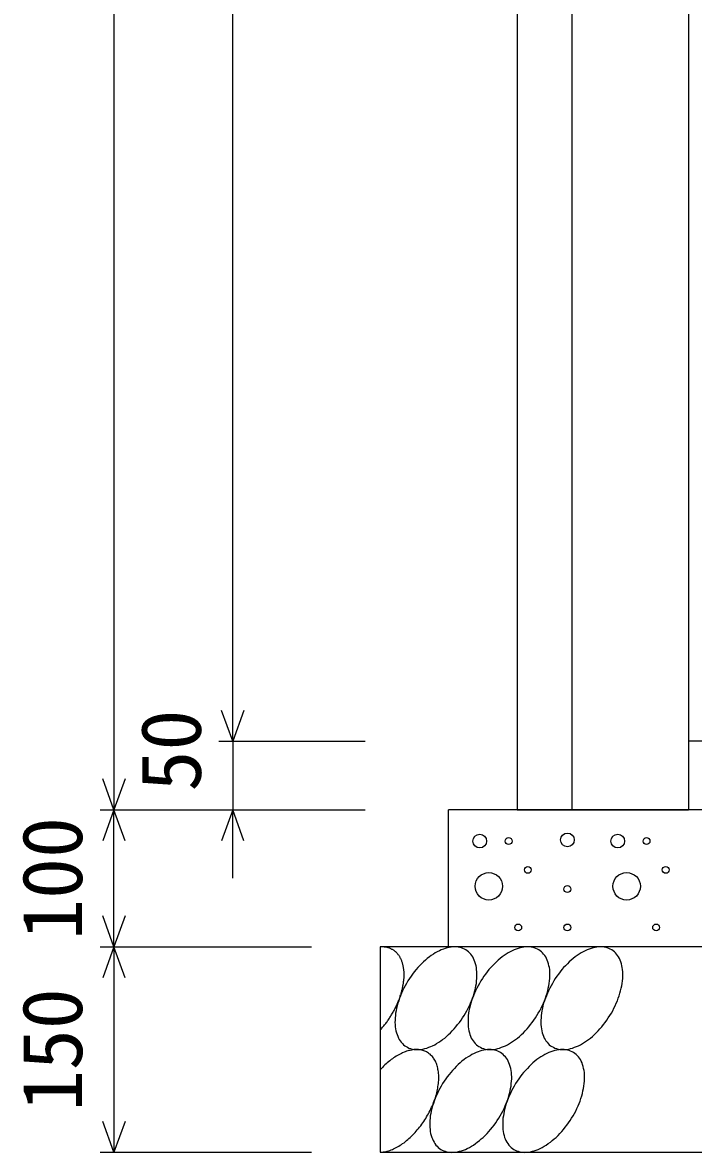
# Model space of a CAD drawing. Units: millimetres, scale not verified. Extents: x -16800 to 16800, y -5940 to 5940.
# Drawn here: x 5714 to 6204, y -1564 to -740 of the extents above; entities that cross this region are included whole.
import ezdxf
from ezdxf.enums import TextEntityAlignment as Align

# ---------------------------------------------------------------- set-up
doc = ezdxf.new("R2010")
doc.units = ezdxf.units.MM
doc.header["$LTSCALE"] = 20
for name, color, linetype, lineweight in [('0-0_DIM', 7, 'Continuous', 25), ('0-2_HATCH', 6, 'Continuous', 25), ('0-5_OUTLINE', 3, 'Continuous', 25)]:
    doc.layers.add(name, color=color, linetype=linetype, lineweight=lineweight)
doc.styles.add('ＭＳ ゴシック', font='')
doc.styles.get('ＭＳ ゴシック').set_extended_font_data('MS Gothic')

msp = doc.modelspace()

# ---------------------------------------------------------------- linework, layer by layer
at = {"layer": '0-0_DIM'}
for p, q in [((5780.8, 60.65), (5780.8, -1314.35)), ((5867.46, -1264.35), (5867.46, -64.35)), ((5857.46, -1264.35), (5964.13, -1264.35)), ((5867.46, -1264.35), (5867.46, -1314.35)), ((5770.8, -1314.35), (5964.13, -1314.35)), ((5780.8, -1414.35), (5780.8, -1314.35)), ((5867.46, -1364.35), (5867.46, -1314.35)), ((5770.8, -1414.35), (5925, -1414.35)), ((5780.8, -1414.35), (5780.8, -1564.35)), ((5770.8, -1564.35), (5925, -1564.35))]:
    msp.add_line(p, q, dxfattribs=at)
for points in [[(5875.67, -1241.8), (5867.46, -1264.35), (5859.26, -1241.8)], [(5789.01, -1291.8), (5780.8, -1314.35), (5772.59, -1291.8)], [(5789.01, -1336.9), (5780.8, -1314.35), (5772.59, -1336.9)], [(5875.67, -1336.9), (5867.46, -1314.35), (5859.26, -1336.9)], [(5789.01, -1391.8), (5780.8, -1414.35), (5772.59, -1391.8)], [(5789.01, -1436.9), (5780.8, -1414.35), (5772.59, -1436.9)], [(5789.01, -1541.8), (5780.8, -1564.35), (5772.59, -1541.8)]]:
    msp.add_lwpolyline(points, dxfattribs=at)
at = {"layer": '0-2_HATCH'}
for points in [[(5980.1, -1414.81), (5979.6, -1414.71), (5979.2, -1414.61), (5978.8, -1414.51), (5978.3, -1414.51), (5977.8, -1414.41), (5977.4, -1414.41), (5976.9, -1414.41), (5976.4, -1414.41), (5976, -1414.41), (5975.5, -1414.41), (5975, -1414.41)], [(5991.6, -1427.01), (5991.5, -1426.51), (5991.3, -1426.01), (5991.2, -1425.51), (5991, -1425.11), (5990.8, -1424.61), (5990.6, -1424.11), (5990.5, -1423.71), (5990.3, -1423.31), (5990, -1422.81), (5989.8, -1422.41), (5989.6, -1422.01), (5989.4, -1421.61), (5989.1, -1421.21), (5988.9, -1420.81), (5988.6, -1420.51), (5988.3, -1420.11), (5988.1, -1419.71), (5987.8, -1419.41), (5987.5, -1419.11), (5987.2, -1418.81), (5986.9, -1418.41), (5986.6, -1418.11), (5986.2, -1417.91), (5985.9, -1417.61), (5985.6, -1417.31), (5985.2, -1417.11), (5984.9, -1416.81), (5984.5, -1416.61), (5984.1, -1416.41), (5983.7, -1416.21), (5983.4, -1416.01), (5983, -1415.81), (5982.6, -1415.61), (5982.2, -1415.41), (5981.8, -1415.31), (5981.4, -1415.11), (5980.9, -1415.01), (5980.5, -1414.91), (5980.1, -1414.81)], [(6037.7, -1416.61), (6036.6, -1416.01), (6035.5, -1415.51), (6034.4, -1415.11), (6033.3, -1414.81), (6032, -1414.51), (6030.8, -1414.41), (6029.5, -1414.41), (6028.2, -1414.41), (6026.8, -1414.51), (6025.4, -1414.81), (6024, -1415.11), (6022.6, -1415.51), (6021.2, -1416.01), (6019.7, -1416.61), (6018.3, -1417.21), (6016.8, -1418.01), (6015.3, -1418.81), (6013.9, -1419.71), (6012.4, -1420.71), (6011, -1421.71), (6009.5, -1422.91), (6008.1, -1424.11), (6006.7, -1425.31), (6005.3, -1426.71), (6003.9, -1428.11), (6002.6, -1429.51), (6001.3, -1431.01), (6000, -1432.61), (5998.8, -1434.21), (5997.6, -1435.81), (5996.5, -1437.51), (5995.4, -1439.21), (5994.3, -1441.01), (5993.4, -1442.81), (5992.4, -1444.51), (5991.5, -1446.41), (5990.7, -1448.21), (5989.9, -1450.01), (5989.2, -1451.91)], [(6045.1, -1428.11), (6044.7, -1426.71), (6044.3, -1425.31), (6043.8, -1424.11), (6043.3, -1422.91), (6042.7, -1421.71), (6042, -1420.71), (6041.2, -1419.71), (6040.4, -1418.81), (6039.6, -1418.01), (6038.6, -1417.21), (6037.7, -1416.61)], [(6090.9, -1416.61), (6089.8, -1416.01), (6088.8, -1415.51), (6087.6, -1415.11), (6086.5, -1414.81), (6085.2, -1414.51), (6084, -1414.41), (6082.7, -1414.41), (6081.4, -1414.41), (6080, -1414.51), (6078.7, -1414.81), (6077.3, -1415.11), (6075.8, -1415.51), (6074.4, -1416.01), (6072.9, -1416.61), (6071.5, -1417.21), (6070, -1418.01), (6068.6, -1418.81), (6067.1, -1419.71), (6065.6, -1420.71), (6064.2, -1421.71), (6062.7, -1422.91), (6061.3, -1424.11), (6059.9, -1425.31), (6058.5, -1426.71), (6057.1, -1428.11), (6055.8, -1429.51), (6054.5, -1431.01), (6053.3, -1432.61), (6052, -1434.21), (6050.8, -1435.81), (6049.7, -1437.51), (6048.6, -1439.21), (6047.6, -1441.01), (6046.6, -1442.81), (6045.6, -1444.51), (6044.7, -1446.41), (6043.9, -1448.21), (6043.2, -1450.01), (6042.4, -1451.91)], [(6098.3, -1428.11), (6097.9, -1426.71), (6097.5, -1425.31), (6097, -1424.11), (6096.5, -1422.91), (6095.9, -1421.71), (6095.2, -1420.71), (6094.4, -1419.71), (6093.6, -1418.81), (6092.8, -1418.01), (6091.8, -1417.21), (6090.9, -1416.61)], [(6144.1, -1416.61), (6143, -1416.01), (6142, -1415.51), (6140.8, -1415.11), (6139.7, -1414.81), (6138.5, -1414.51), (6137.2, -1414.41), (6135.9, -1414.41), (6134.6, -1414.41), (6133.2, -1414.51), (6131.9, -1414.81), (6130.5, -1415.11), (6129, -1415.51), (6127.6, -1416.01), (6126.2, -1416.61), (6124.7, -1417.21), (6123.2, -1418.01), (6121.8, -1418.81), (6120.3, -1419.71), (6118.8, -1420.71), (6117.4, -1421.71), (6115.9, -1422.91), (6114.5, -1424.11), (6113.1, -1425.31), (6111.7, -1426.71), (6110.4, -1428.11), (6109, -1429.51), (6107.7, -1431.01), (6106.5, -1432.61), (6105.2, -1434.21), (6104, -1435.81), (6102.9, -1437.51), (6101.8, -1439.21), (6100.8, -1441.01), (6099.8, -1442.81), (6098.8, -1444.51), (6097.9, -1446.41), (6097.1, -1448.21), (6096.4, -1450.01), (6095.7, -1451.91)], [(6151.5, -1428.11), (6151.1, -1426.71), (6150.7, -1425.31), (6150.2, -1424.11), (6149.7, -1422.91), (6149.1, -1421.71), (6148.4, -1420.71), (6147.6, -1419.71), (6146.8, -1418.81), (6146, -1418.01), (6145.1, -1417.21), (6144.1, -1416.61)], [(5989.6, -1450.91), (5989.8, -1450.21), (5990, -1449.51), (5990.3, -1448.81), (5990.5, -1448.21), (5990.6, -1447.51), (5990.8, -1446.81), (5991, -1446.21), (5991.2, -1445.51), (5991.3, -1444.91), (5991.5, -1444.21), (5991.6, -1443.51), (5991.7, -1442.91), (5991.9, -1442.21), (5992, -1441.61), (5992.1, -1441.01), (5992.1, -1440.31), (5992.2, -1439.71), (5992.3, -1439.01), (5992.4, -1438.41), (5992.4, -1437.81), (5992.5, -1437.21), (5992.5, -1436.61), (5992.5, -1436.01), (5992.5, -1435.31), (5992.5, -1434.71), (5992.5, -1434.21), (5992.5, -1433.61), (5992.5, -1433.01), (5992.5, -1432.41), (5992.4, -1431.81), (5992.4, -1431.31), (5992.3, -1430.71), (5992.2, -1430.21), (5992.1, -1429.61), (5992.1, -1429.11), (5992, -1428.61), (5991.9, -1428.01), (5991.7, -1427.51), (5991.6, -1427.01)], [(6012, -1487.21), (6013.4, -1486.51), (6014.9, -1485.81), (6016.3, -1484.91), (6017.8, -1484.01), (6019.3, -1483.01), (6020.7, -1482.01), (6022.2, -1480.91), (6023.6, -1479.71), (6025, -1478.41), (6026.4, -1477.01), (6027.7, -1475.71), (6029.1, -1474.21), (6030.4, -1472.71), (6031.6, -1471.11), (6032.9, -1469.51), (6034.1, -1467.91), (6035.2, -1466.21), (6036.3, -1464.51), (6037.3, -1462.81), (6038.3, -1461.01), (6039.3, -1459.21), (6040.2, -1457.41), (6041, -1455.51), (6041.7, -1453.71), (6042.4, -1451.91), (6043.1, -1450.01), (6043.7, -1448.21), (6044.2, -1446.41), (6044.6, -1444.61), (6045, -1442.81), (6045.3, -1441.01), (6045.5, -1439.21), (6045.6, -1437.51), (6045.7, -1435.81), (6045.7, -1434.21), (6045.7, -1432.61), (6045.5, -1431.01), (6045.3, -1429.51), (6045.1, -1428.11)], [(6065.2, -1487.21), (6066.6, -1486.51), (6068.1, -1485.81), (6069.6, -1484.91), (6071, -1484.01), (6072.5, -1483.01), (6073.9, -1482.01), (6075.4, -1480.91), (6076.8, -1479.71), (6078.2, -1478.41), (6079.6, -1477.01), (6081, -1475.71), (6082.3, -1474.21), (6083.6, -1472.71), (6084.9, -1471.11), (6086.1, -1469.51), (6087.3, -1467.91), (6088.4, -1466.21), (6089.5, -1464.51), (6090.5, -1462.81), (6091.5, -1461.01), (6092.5, -1459.21), (6093.4, -1457.41), (6094.2, -1455.51), (6095, -1453.71), (6095.7, -1451.91), (6096.3, -1450.01), (6096.9, -1448.21), (6097.4, -1446.41), (6097.8, -1444.61), (6098.2, -1442.81), (6098.5, -1441.01), (6098.7, -1439.21), (6098.9, -1437.51), (6098.9, -1435.81), (6098.9, -1434.21), (6098.9, -1432.61), (6098.8, -1431.01), (6098.6, -1429.51), (6098.3, -1428.11)], [(6118.4, -1487.21), (6119.8, -1486.51), (6121.3, -1485.81), (6122.8, -1484.91), (6124.2, -1484.01), (6125.7, -1483.01), (6127.1, -1482.01), (6128.6, -1480.91), (6130, -1479.71), (6131.4, -1478.41), (6132.8, -1477.01), (6134.2, -1475.71), (6135.5, -1474.21), (6136.8, -1472.71), (6138.1, -1471.11), (6139.3, -1469.51), (6140.5, -1467.91), (6141.6, -1466.21), (6142.7, -1464.51), (6143.8, -1462.81), (6144.8, -1461.01), (6145.7, -1459.21), (6146.6, -1457.41), (6147.4, -1455.51), (6148.2, -1453.71), (6148.9, -1451.91), (6149.5, -1450.01), (6150.1, -1448.21), (6150.6, -1446.41), (6151, -1444.61), (6151.4, -1442.81), (6151.7, -1441.01), (6151.9, -1439.21), (6152.1, -1437.51), (6152.1, -1435.81), (6152.2, -1434.21), (6152.1, -1432.61), (6152, -1431.01), (6151.8, -1429.51), (6151.5, -1428.11)], [(5975, -1475.21), (5975.5, -1474.61), (5976, -1474.11), (5976.4, -1473.61), (5976.9, -1473.01), (5977.4, -1472.41), (5977.8, -1471.91), (5978.3, -1471.31), (5978.8, -1470.71), (5979.2, -1470.21), (5979.6, -1469.61), (5980.1, -1469.01), (5980.5, -1468.41), (5980.9, -1467.81), (5981.4, -1467.21), (5981.8, -1466.51), (5982.2, -1465.91), (5982.6, -1465.31), (5983, -1464.71), (5983.4, -1464.01), (5983.7, -1463.41), (5984.1, -1462.81), (5984.5, -1462.11), (5984.9, -1461.51), (5985.2, -1460.81), (5985.6, -1460.21), (5985.9, -1459.51), (5986.2, -1458.91), (5986.6, -1458.21), (5986.9, -1457.51), (5987.2, -1456.91), (5987.5, -1456.21), (5987.8, -1455.51), (5988.1, -1454.91), (5988.3, -1454.21), (5988.6, -1453.51), (5988.9, -1452.91), (5989.1, -1452.21), (5989.4, -1451.51), (5989.6, -1450.91)], [(5989.2, -1451.91), (5988.6, -1453.71), (5988, -1455.51), (5987.5, -1457.41), (5987.1, -1459.21), (5986.7, -1461.01), (5986.4, -1462.71), (5986.2, -1464.51), (5986, -1466.21), (5986, -1467.91), (5985.9, -1469.51), (5986, -1471.11), (5986.1, -1472.71), (5986.3, -1474.21), (5986.6, -1475.71), (5987, -1477.01), (5987.4, -1478.41), (5987.9, -1479.61), (5988.4, -1480.91), (5989, -1482.01), (5989.7, -1483.01), (5990.5, -1484.01), (5991.3, -1484.91), (5992.1, -1485.81), (5993.1, -1486.51), (5994, -1487.21), (5995.1, -1487.71), (5996.1, -1488.21), (5997.3, -1488.61), (5998.4, -1489.01), (5999.7, -1489.21), (6000.9, -1489.31), (6002.2, -1489.41), (6003.5, -1489.31), (6004.9, -1489.21), (6006.2, -1489.01), (6007.6, -1488.61), (6009.1, -1488.21), (6010.5, -1487.71), (6012, -1487.21)], [(6042.4, -1451.91), (6041.8, -1453.71), (6041.2, -1455.51), (6040.7, -1457.41), (6040.3, -1459.21), (6039.9, -1461.01), (6039.6, -1462.71), (6039.4, -1464.51), (6039.3, -1466.21), (6039.2, -1467.91), (6039.2, -1469.51), (6039.2, -1471.11), (6039.3, -1472.71), (6039.6, -1474.21), (6039.8, -1475.71), (6040.2, -1477.01), (6040.6, -1478.41), (6041.1, -1479.61), (6041.6, -1480.91), (6042.2, -1482.01), (6042.9, -1483.01), (6043.7, -1484.01), (6044.5, -1484.91), (6045.3, -1485.81), (6046.3, -1486.51), (6047.2, -1487.21), (6048.3, -1487.71), (6049.3, -1488.21), (6050.5, -1488.61), (6051.6, -1489.01), (6052.9, -1489.21), (6054.1, -1489.31), (6055.4, -1489.41), (6056.7, -1489.31), (6058.1, -1489.21), (6059.5, -1489.01), (6060.9, -1488.61), (6062.3, -1488.21), (6063.7, -1487.71), (6065.2, -1487.21)], [(6095.7, -1451.91), (6095, -1453.71), (6094.4, -1455.51), (6093.9, -1457.41), (6093.5, -1459.21), (6093.1, -1461.01), (6092.8, -1462.71), (6092.6, -1464.51), (6092.5, -1466.21), (6092.4, -1467.91), (6092.4, -1469.51), (6092.4, -1471.11), (6092.6, -1472.71), (6092.8, -1474.21), (6093, -1475.71), (6093.4, -1477.01), (6093.8, -1478.41), (6094.3, -1479.61), (6094.8, -1480.91), (6095.4, -1482.01), (6096.1, -1483.01), (6096.9, -1484.01), (6097.7, -1484.91), (6098.5, -1485.81), (6099.5, -1486.51), (6100.4, -1487.21), (6101.5, -1487.71), (6102.6, -1488.21), (6103.7, -1488.61), (6104.9, -1489.01), (6106.1, -1489.21), (6107.3, -1489.31), (6108.6, -1489.41), (6109.9, -1489.31), (6111.3, -1489.21), (6112.7, -1489.01), (6114.1, -1488.61), (6115.5, -1488.21), (6116.9, -1487.71), (6118.4, -1487.21)], [(6015, -1497.11), (6014.6, -1496.41), (6014.1, -1495.71), (6013.7, -1495.11), (6013.2, -1494.51), (6012.6, -1493.91), (6012.1, -1493.41), (6011.5, -1492.81), (6010.9, -1492.41), (6010.3, -1491.91), (6009.7, -1491.51), (6009, -1491.11), (6008.4, -1490.81), (6007.7, -1490.51), (6006.9, -1490.21), (6006.2, -1490.01), (6005.4, -1489.81), (6004.7, -1489.61), (6003.9, -1489.51), (6003.1, -1489.41), (6002.2, -1489.41), (6001.4, -1489.41), (6000.6, -1489.41), (5999.7, -1489.41), (5998.8, -1489.51), (5997.9, -1489.71), (5997, -1489.91), (5996.1, -1490.11), (5995.2, -1490.31), (5994.3, -1490.61), (5993.4, -1490.91), (5992.5, -1491.31), (5991.5, -1491.71), (5990.6, -1492.11), (5989.6, -1492.61), (5988.7, -1493.11), (5987.8, -1493.61), (5986.8, -1494.21), (5985.9, -1494.81), (5984.9, -1495.41)], [(6063, -1491.51), (6061.9, -1491.01), (6060.9, -1490.51), (6059.7, -1490.11), (6058.6, -1489.81), (6057.4, -1489.51), (6056.1, -1489.41), (6054.8, -1489.41), (6053.5, -1489.41), (6052.1, -1489.51), (6050.8, -1489.81), (6049.4, -1490.11), (6047.9, -1490.51), (6046.5, -1491.01), (6045.1, -1491.51), (6043.6, -1492.21), (6042.1, -1493.01), (6040.7, -1493.81), (6039.2, -1494.71), (6037.7, -1495.71), (6036.3, -1496.71), (6034.8, -1497.91), (6033.4, -1499.11), (6032, -1500.31), (6030.6, -1501.71), (6029.3, -1503.11), (6027.9, -1504.51), (6026.6, -1506.01), (6025.4, -1507.61), (6024.1, -1509.21), (6023, -1510.81), (6021.8, -1512.51), (6020.7, -1514.21), (6019.7, -1516.01), (6018.7, -1517.71), (6017.7, -1519.51), (6016.9, -1521.41), (6016, -1523.21), (6015.3, -1525.01), (6014.6, -1526.91)], [(6070.4, -1503.11), (6070, -1501.71), (6069.6, -1500.31), (6069.1, -1499.11), (6068.6, -1497.91), (6068, -1496.71), (6067.3, -1495.71), (6066.5, -1494.71), (6065.7, -1493.81), (6064.9, -1493.01), (6064, -1492.21), (6063, -1491.51)], [(6116.2, -1491.51), (6115.2, -1491.01), (6114.1, -1490.51), (6113, -1490.11), (6111.8, -1489.81), (6110.6, -1489.51), (6109.3, -1489.41), (6108, -1489.41), (6106.7, -1489.41), (6105.4, -1489.51), (6104, -1489.81), (6102.6, -1490.11), (6101.2, -1490.51), (6099.7, -1491.01), (6098.3, -1491.51), (6096.8, -1492.21), (6095.3, -1493.01), (6093.9, -1493.81), (6092.4, -1494.71), (6090.9, -1495.71), (6089.5, -1496.71), (6088, -1497.91), (6086.6, -1499.11), (6085.2, -1500.31), (6083.8, -1501.71), (6082.5, -1503.11), (6081.1, -1504.51), (6079.8, -1506.01), (6078.6, -1507.61), (6077.3, -1509.21), (6076.2, -1510.81), (6075, -1512.51), (6073.9, -1514.21), (6072.9, -1516.01), (6071.9, -1517.71), (6070.9, -1519.51), (6070.1, -1521.41), (6069.2, -1523.21), (6068.5, -1525.01), (6067.8, -1526.91)], [(6123.6, -1503.11), (6123.3, -1501.71), (6122.8, -1500.31), (6122.4, -1499.11), (6121.8, -1497.91), (6121.2, -1496.71), (6120.5, -1495.71), (6119.8, -1494.71), (6119, -1493.81), (6118.1, -1493.01), (6117.2, -1492.21), (6116.2, -1491.51)], [(5984.9, -1495.41), (5984, -1496.01), (5983.1, -1496.71), (5982.1, -1497.51), (5981.2, -1498.21), (5980.3, -1499.01), (5979.4, -1499.81), (5978.5, -1500.61), (5977.6, -1501.51), (5976.7, -1502.41), (5975.9, -1503.31), (5975, -1504.21)], [(6009, -1538.51), (6009.7, -1537.31), (6010.3, -1536.21), (6010.9, -1535.01), (6011.5, -1533.91), (6012.1, -1532.71), (6012.6, -1531.51), (6013.2, -1530.41), (6013.7, -1529.21), (6014.1, -1528.01), (6014.6, -1526.81), (6015, -1525.61), (6015.4, -1524.51), (6015.7, -1523.31), (6016.1, -1522.11), (6016.4, -1520.91), (6016.7, -1519.81), (6016.9, -1518.61), (6017.1, -1517.51), (6017.3, -1516.31), (6017.5, -1515.21), (6017.6, -1514.11), (6017.7, -1513.01), (6017.8, -1511.91), (6017.8, -1510.81), (6017.9, -1509.71), (6017.8, -1508.71), (6017.8, -1507.71), (6017.7, -1506.71), (6017.6, -1505.71), (6017.5, -1504.71), (6017.3, -1503.81), (6017.1, -1502.81), (6016.9, -1501.91), (6016.7, -1501.11), (6016.4, -1500.21), (6016.1, -1499.41), (6015.7, -1498.61), (6015.4, -1497.91), (6015, -1497.11)], [(6037.3, -1562.21), (6038.7, -1561.51), (6040.2, -1560.81), (6041.7, -1559.91), (6043.1, -1559.01), (6044.6, -1558.01), (6046, -1557.01), (6047.5, -1555.81), (6048.9, -1554.61), (6050.3, -1553.41), (6051.7, -1552.01), (6053.1, -1550.61), (6054.4, -1549.21), (6055.7, -1547.71), (6057, -1546.11), (6058.2, -1544.51), (6059.4, -1542.91), (6060.5, -1541.21), (6061.6, -1539.51), (6062.7, -1537.71), (6063.7, -1536.01), (6064.6, -1534.21), (6065.5, -1532.41), (6066.3, -1530.51), (6067.1, -1528.71), (6067.8, -1526.91), (6068.4, -1525.01), (6069, -1523.21), (6069.5, -1521.41), (6069.9, -1519.51), (6070.3, -1517.71), (6070.6, -1516.01), (6070.8, -1514.21), (6071, -1512.51), (6071.1, -1510.81), (6071.1, -1509.21), (6071, -1507.61), (6070.9, -1506.01), (6070.7, -1504.51), (6070.4, -1503.11)], [(6090.5, -1562.21), (6091.9, -1561.51), (6093.4, -1560.81), (6094.9, -1559.91), (6096.3, -1559.01), (6097.8, -1558.01), (6099.3, -1557.01), (6100.7, -1555.81), (6102.1, -1554.61), (6103.5, -1553.41), (6104.9, -1552.01), (6106.3, -1550.61), (6107.6, -1549.21), (6108.9, -1547.71), (6110.2, -1546.11), (6111.4, -1544.51), (6112.6, -1542.91), (6113.7, -1541.21), (6114.8, -1539.51), (6115.9, -1537.71), (6116.9, -1536.01), (6117.8, -1534.21), (6118.7, -1532.41), (6119.5, -1530.51), (6120.3, -1528.71), (6121, -1526.91), (6121.6, -1525.01), (6122.2, -1523.21), (6122.7, -1521.41), (6123.1, -1519.51), (6123.5, -1517.71), (6123.8, -1516.01), (6124, -1514.21), (6124.2, -1512.51), (6124.3, -1510.81), (6124.3, -1509.21), (6124.2, -1507.61), (6124.1, -1506.01), (6123.9, -1504.51), (6123.6, -1503.11)], [(6014.6, -1526.91), (6013.9, -1528.71), (6013.4, -1530.51), (6012.8, -1532.41), (6012.4, -1534.21), (6012, -1536.01), (6011.7, -1537.71), (6011.5, -1539.51), (6011.4, -1541.21), (6011.3, -1542.91), (6011.3, -1544.51), (6011.3, -1546.11), (6011.5, -1547.71), (6011.7, -1549.21), (6011.9, -1550.61), (6012.3, -1552.01), (6012.7, -1553.41), (6013.2, -1554.61), (6013.7, -1555.81), (6014.4, -1557.01), (6015, -1558.01), (6015.8, -1559.01), (6016.6, -1559.91), (6017.5, -1560.81), (6018.4, -1561.51), (6019.3, -1562.21), (6020.4, -1562.71), (6021.5, -1563.21), (6022.6, -1563.61), (6023.8, -1563.91), (6025, -1564.21), (6026.2, -1564.31), (6027.5, -1564.41), (6028.8, -1564.31), (6030.2, -1564.21), (6031.6, -1563.91), (6033, -1563.61), (6034.4, -1563.21), (6035.8, -1562.71), (6037.3, -1562.21)], [(6067.8, -1526.91), (6067.1, -1528.71), (6066.6, -1530.51), (6066.1, -1532.41), (6065.6, -1534.21), (6065.3, -1536.01), (6065, -1537.71), (6064.7, -1539.51), (6064.6, -1541.21), (6064.5, -1542.91), (6064.5, -1544.51), (6064.5, -1546.11), (6064.7, -1547.71), (6064.9, -1549.21), (6065.1, -1550.61), (6065.5, -1552.01), (6065.9, -1553.41), (6066.4, -1554.61), (6066.9, -1555.81), (6067.6, -1557.01), (6068.2, -1558.01), (6069, -1559.01), (6069.8, -1559.91), (6070.7, -1560.81), (6071.6, -1561.51), (6072.6, -1562.21), (6073.6, -1562.71), (6074.7, -1563.21), (6075.8, -1563.61), (6077, -1563.91), (6078.2, -1564.21), (6079.4, -1564.31), (6080.7, -1564.41), (6082, -1564.31), (6083.4, -1564.21), (6084.8, -1563.91), (6086.2, -1563.61), (6087.6, -1563.21), (6089, -1562.71), (6090.5, -1562.21)], [(5975, -1564.31), (5975.9, -1564.31), (5976.7, -1564.21), (5977.6, -1564.11), (5978.5, -1563.91), (5979.4, -1563.71), (5980.3, -1563.51), (5981.2, -1563.21), (5982.1, -1562.91), (5983.1, -1562.61), (5984, -1562.21), (5984.9, -1561.81), (5985.9, -1561.31), (5986.8, -1560.81), (5987.8, -1560.31), (5988.7, -1559.81), (5989.6, -1559.21), (5990.6, -1558.61), (5991.5, -1557.91), (5992.5, -1557.31), (5993.4, -1556.61), (5994.3, -1555.81), (5995.2, -1555.01), (5996.1, -1554.31), (5997, -1553.41), (5997.9, -1552.61), (5998.8, -1551.71), (5999.7, -1550.81), (6000.6, -1549.91), (6001.4, -1548.91), (6002.2, -1548.01), (6003.1, -1547.01), (6003.9, -1546.01), (6004.7, -1545.01), (6005.4, -1543.91), (6006.2, -1542.91), (6006.9, -1541.81), (6007.7, -1540.71), (6008.4, -1539.61), (6009, -1538.51)]]:
    msp.add_lwpolyline(points, dxfattribs=at)
for centre, radius in [((6047.81, -1337.17), 5), ((6068.85, -1337.17), 2.5), ((6111.74, -1336.3), 5), ((6148.45, -1337.17), 5), ((6169.48, -1337.17), 2.5), ((6054.35, -1370.19), 10), ((6082.86, -1358.18), 2.5), ((6154.98, -1370.19), 10), ((6183.49, -1358.18), 2.5), ((6111.74, -1372.19), 2.5), ((6075.85, -1400.2), 2.5), ((6111.74, -1400.2), 2.5), ((6176.48, -1400.2), 2.5)]:
    msp.add_circle(centre, radius, dxfattribs=at)
at = {"layer": '0-5_OUTLINE'}
for p, q in [((6075, 60.65), (6075, -1314.35)), ((6115, -164.35), (6115, -1314.35)), ((6200, -164.35), (6200, -1314.35)), ((6700, -1264.35), (6200, -1264.35)), ((7375, -1314.35), (6025, -1314.35)), ((6025, -1414.35), (6025, -1314.35)), ((6075, -1314.35), (6200, -1314.35)), ((7425, -1414.35), (5975, -1414.35)), ((5975, -1414.35), (5975, -1564.35))]:
    msp.add_line(p, q, dxfattribs=at)
msp.add_lwpolyline([(5975, -1564.35), (7425, -1564.35), (7425, -1414.35)], dxfattribs=at)

# ---------------------------------------------------------------- texts
at = {"layer": '0-0_DIM', "style": 'ＭＳ ゴシック'}
for s, p in [('50', (5857.46, -1301.02)), ('100', (5770.8, -1409.35)), ('150', (5770.8, -1534.35))]:
    msp.add_text(s, height=43.99, rotation=90, dxfattribs=at).set_placement(p, align=Align.BOTTOM_LEFT)

doc.saveas('drawing.dxf')
